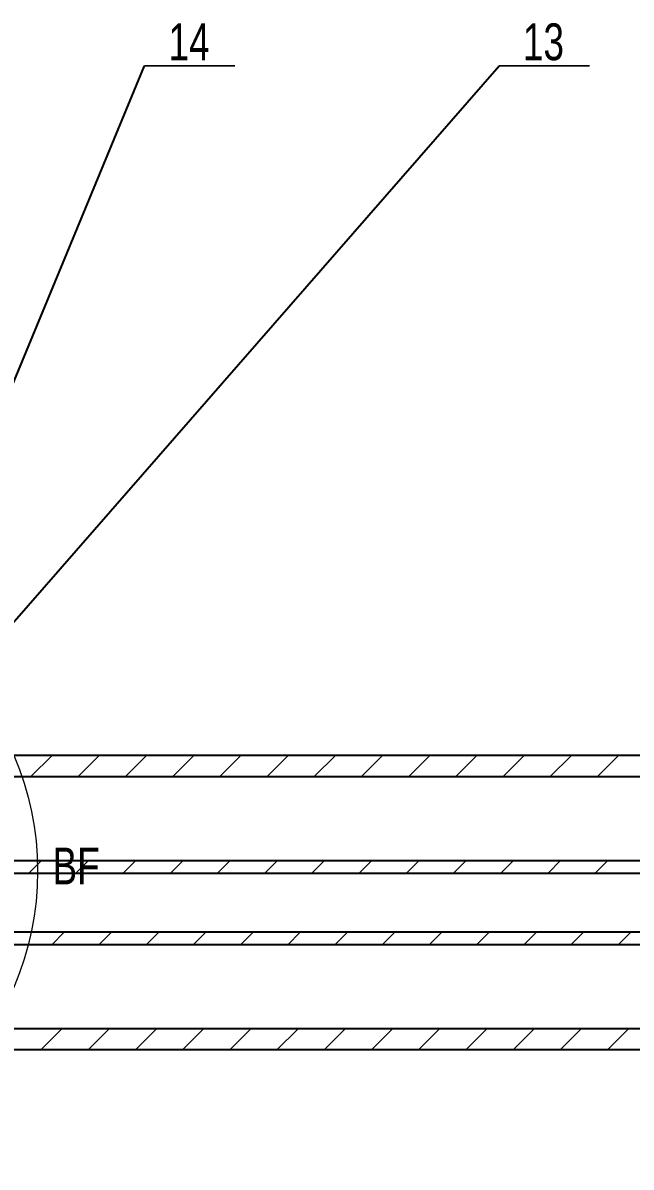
# Model space of a CAD drawing. Header units: millimetres. Extents: x -48 to 1187, y 2 to 839.
# Drawn here: x 361.1 to 419, y 373.3 to 482.1 of the extents above; entities that cross this region are included whole.
import ezdxf

# ---------------------------------------------------------------- set-up
doc = ezdxf.new("R2010")
doc.units = ezdxf.units.MM
doc.styles.add('SLDTEXTSTYLE0', font='TXT', dxfattribs={"width": 0.75})
doc.dimstyles.new('SLDDIMSTYLE0', dxfattribs={"dimtxt": 0.18, "dimasz": 3.302, "dimexe": 0, "dimexo": 0.0625, "dimgap": 0, "dimtad": 0, "dimtih": 1, "dimtoh": 1, "dimdec": 0, "dimrnd": 1e-09, "dimzin": 0, "dimdsep": 46, "dimtxsty": 'Standard', "dimsah": 1, "dimcen": 0.09, "dimadec": 0, "dimazin": 0, "dimtfac": 3.302, "dimtdec": 0, "dimtofl": 0, "dimtmove": 0, "dimatfit": 3, "dimfxl": 0, "dimfrac": 2, "dimtolj": 1, "dimtzin": 0, "dimarcsym": 0})

# ---------------------------------------------------------------- blocks, each defined once
blk = doc.blocks.new('SW_HATCH_1')
at = {"color": 0, "linetype": 'Continuous', "lineweight": 18}
for p, q in [((206.62, 36), (208.62, 38)), ((211.11, 36), (213.11, 38)), ((215.61, 36), (217.61, 38)), ((220.1, 36), (222.1, 38)), ((224.59, 36), (226.59, 38)), ((229.08, 36), (231.08, 38)), ((233.57, 36), (235.57, 38)), ((238.06, 36), (240.06, 38)), ((242.55, 36), (244.55, 38)), ((247.04, 36), (249.04, 38)), ((251.53, 36), (253.53, 38)), ((256.02, 36), (258.02, 38)), ((260.51, 36), (262.51, 38)), ((206.41, 26.8), (207.61, 28)), ((210.9, 26.8), (212.1, 28)), ((215.39, 26.8), (216.59, 28)), ((219.88, 26.8), (221.08, 28)), ((224.37, 26.8), (225.57, 28)), ((228.86, 26.8), (230.06, 28)), ((233.35, 26.8), (234.55, 28)), ((237.84, 26.8), (239.04, 28)), ((242.33, 26.8), (243.53, 28)), ((246.82, 26.8), (248.02, 28)), ((251.31, 26.8), (252.51, 28)), ((255.8, 26.8), (257, 28)), ((260.29, 26.8), (261.49, 28)), ((208.59, 20), (209.79, 21.2)), ((213.08, 20), (214.28, 21.2)), ((217.57, 20), (218.77, 21.2)), ((222.06, 20), (223.26, 21.2)), ((226.55, 20), (227.75, 21.2)), ((231.04, 20), (232.24, 21.2)), ((235.53, 20), (236.73, 21.2)), ((240.02, 20), (241.22, 21.2)), ((244.51, 20), (245.71, 21.2)), ((249, 20), (250.2, 21.2)), ((253.49, 20), (254.69, 21.2)), ((257.98, 20), (259.18, 21.2)), ((262.47, 20), (263.67, 21.2)), ((207.57, 10), (209.57, 12)), ((212.06, 10), (214.06, 12)), ((216.55, 10), (218.55, 12)), ((221.04, 10), (223.04, 12)), ((225.53, 10), (227.53, 12)), ((230.02, 10), (232.02, 12)), ((234.51, 10), (236.51, 12)), ((239, 10), (241, 12)), ((243.49, 10), (245.49, 12)), ((247.98, 10), (249.98, 12)), ((252.47, 10), (254.47, 12)), ((256.96, 10), (258.96, 12)), ((261.45, 10), (263.45, 12))]:
    blk.add_line(p, q, dxfattribs=at)
blk = doc.blocks.new('SW_NOTE_0_20')
at = {"color": 0, "linetype": 'Continuous', "lineweight": 0}
for p, q in [((0, 0), (8.59, 0)), ((8.59, 0), (0, 0)), ((0, 0), (8.59, 0)), ((8.59, 0), (0, 0)), ((0, 0), (8.59, 0)), ((8.59, 0), (0, 0))]:
    blk.add_line(p, q, dxfattribs=at)
at = {"color": 0, "linetype": 'Continuous', "lineweight": 0, "insert": (4.22, 4.04), "char_height": 3.5, "attachment_point": 2, "style": 'SLDTEXTSTYLE0'}
blk.add_mtext('13', dxfattribs=at)
blk = doc.blocks.new('SW_NOTE_0_22')
at = {"color": 0, "linetype": 'Continuous', "lineweight": 0}
for p, q in [((0, 0), (8.59, 0)), ((8.59, 0), (0, 0)), ((0, 0), (8.59, 0)), ((8.59, 0), (0, 0)), ((0, 0), (8.59, 0)), ((8.59, 0), (0, 0))]:
    blk.add_line(p, q, dxfattribs=at)
at = {"color": 0, "linetype": 'Continuous', "lineweight": 0, "insert": (4.22, 4.04), "char_height": 3.5, "attachment_point": 2, "style": 'SLDTEXTSTYLE0'}
blk.add_mtext('14', dxfattribs=at)

msp = doc.modelspace()

# ---------------------------------------------------------------- linework, layer by layer
at = {"color": 7, "linetype": 'Continuous', "lineweight": 25}
for p, q in [((453.192389, 412.419205), (357.387023, 412.419204)), ((357.387023, 410.419204), (449.992389, 410.419205)), ((341.775694, 402.419204), (449.992389, 402.419205)), ((342.777685, 401.219204), (449.992389, 401.219205)), ((449.992389, 395.619205), (342.777686, 395.619204)), ((449.992389, 394.419205), (341.775694, 394.419204)), ((449.992389, 386.419205), (357.387023, 386.419204)), ((455.192389, 384.419205), (357.387023, 384.419204))]:
    msp.add_line(p, q, dxfattribs=at)
at = {"color": 7, "linetype": 'Continuous', "lineweight": 18}
msp.add_circle((334.392389, 401.412998), 28.146335, dxfattribs=at)

# ---------------------------------------------------------------- block references
at = {"color": 7, "linetype": 'Continuous', "lineweight": 0}
for name, p in [('SW_NOTE_0_22', (372.727273, 478.021515)), ('SW_NOTE_0_20', (406.439394, 478.021515))]:
    msp.add_blockref(name, p, dxfattribs=at)
at = {"color": 7, "linetype": 'Continuous', "lineweight": 18}
msp.add_blockref('SW_HATCH_1', (155.29367, 374.419203), dxfattribs=at)

# ---------------------------------------------------------------- texts
at = {"color": 7, "linetype": 'Continuous', "lineweight": 18, "insert": (363.959818, 403.662544), "char_height": 3.5, "attachment_point": 1, "style": 'SLDTEXTSTYLE0'}
msp.add_mtext('BF', dxfattribs=at)

# ---------------------------------------------------------------- leaders
at = {"color": 7, "linetype": 'Continuous', "lineweight": 0}
for points in [[(341.792389, 403.419203), (372.727273, 478.021515)], [(350.384675, 413.819204), (406.439394, 478.021515)]]:
    msp.add_leader(points, dimstyle='SLDDIMSTYLE0', dxfattribs=at)

doc.saveas('drawing.dxf')
